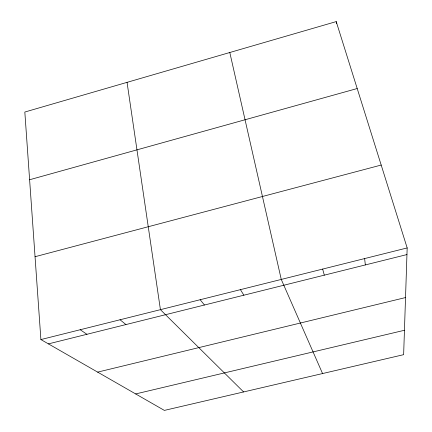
<?xml version="1.0" encoding="UTF-8"?>
<svg xmlns="http://www.w3.org/2000/svg" width="432" height="432" viewBox="0 0 432 432"><rect width="100%" height="100%" fill="white"/><g stroke="black" fill="none" stroke-linecap="round" stroke-linejoin="round"><path stroke-width="0.65" d="M407.171 247.93L403.639 354.667L164.371 410.4L40.9 339.568L24.829 112.039L336.22 21.6L407.171 247.93L40.9 339.568M29.614 179.744L357.205 88.533M35.046 256.716L381.191 165.051M48.422 343.883L406.949 254.567M97.643 372.119L405.529 297.562M135.675 393.935L404.444 330.275M80.195 329.735L86.935 334.287M120.037 319.766L125.966 324.567M243.599 391.948L160.423 309.663L127.051 82.35M200.162 299.722L204.433 305.019M240.435 289.645L243.859 295.196M322.558 373.556L281.264 279.428L229.802 52.51M322.655 269.077L324.308 275.157M336.22 21.6L336.458 23.603M364.619 258.574L365.348 264.929"/></g></svg>
